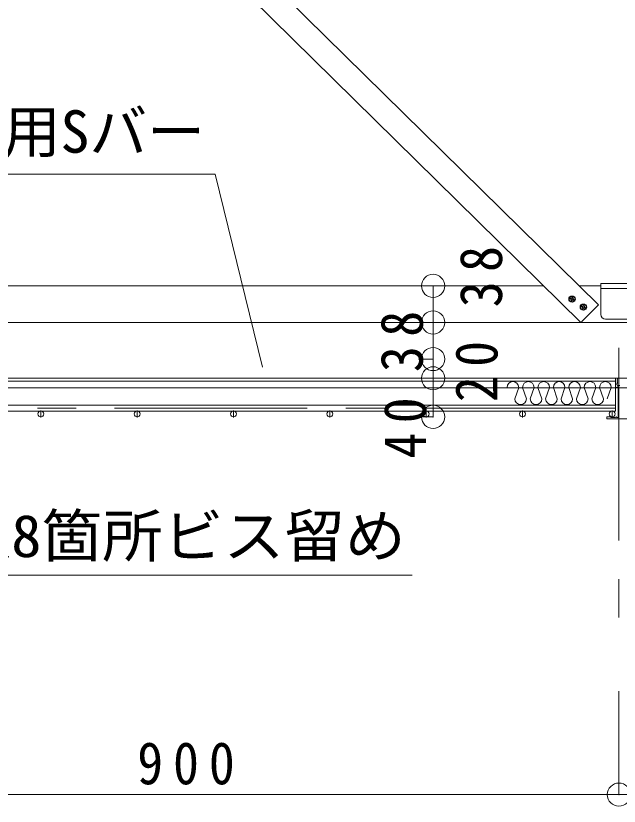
# Model space of a CAD drawing. Units: millimetres at full size, sheet at 1:40; details may follow other scales. Extents: x -7707 to 7893, y -5335 to 5359.
# Drawn here: x 3238 to 3864, y -904 to -84 of the extents above; entities that cross this region are included whole.
import ezdxf
from ezdxf.enums import TextEntityAlignment as Align

# ---------------------------------------------------------------- set-up
doc = ezdxf.new("R2010")
doc.units = ezdxf.units.MM
doc.header["$LTSCALE"] = 40
doc.header["$PDMODE"] = 32
doc.header["$PDSIZE"] = 24
doc.linetypes.add('CHAIN1', pattern=[8, 5, -1, 1, -1])
for name, color, linetype, lineweight in [('7-0_中心線', 4, 'CHAIN1', 9), ('7-2_メイン・クロス', 3, 'Continuous', 18), ('7-4_ブレース・補強材', 4, 'Continuous', 9), ('7-5_寸法', 4, 'Continuous', 9), ('7-6_文字', 7, 'Continuous', 18), ('7-B_補強金具・金具・', 3, 'Continuous', 18), ('7-C_ビス・アンカーボ', 2, 'Continuous', 25), ('7-D_パネル', 4, 'Continuous', 18)]:
    doc.layers.add(name, color=color, linetype=linetype, lineweight=lineweight)
doc.styles.add('ＭＳ ゴシック', font='')
doc.styles.get('ＭＳ ゴシック').set_extended_font_data('MS Gothic')

msp = doc.modelspace()

# ---------------------------------------------------------------- linework, layer by layer
at = {"layer": '7-0_中心線', "lineweight": 18}
msp.add_line((3863.8, -428.42), (3863.8, -726.81), dxfattribs=at)
at = {"layer": '7-0_中心線'}
for p, q in [((3863.8, -459.98), (3863.8, -469.68)), ((3863.8, -499.88), (3863.8, -468.68)), ((3860.3, -491.08), (2965.99, -491.08)), ((3263.8, -500.69), (3263.8, -493.42)), ((3363.8, -500.69), (3363.8, -493.42)), ((3363.8, -500.69), (3363.8, -493.42)), ((3463.8, -500.69), (3463.8, -493.42)), ((3563.8, -500.69), (3563.8, -493.42)), ((3663.8, -500.69), (3663.8, -493.42)), ((3763.8, -500.69), (3763.8, -493.42)), ((3856.8, -500.69), (3856.8, -493.42))]:
    msp.add_line(p, q, dxfattribs=at)
at = {"layer": '7-2_メイン・クロス'}
for p, q in [((2724.38, -460.08), (3899.38, -460.08)), ((3860.3, -469.78), (3860.3, -460.38)), ((3862.05, -460.08), (3860.6, -460.08)), ((3861.24, -465.31), (3861.24, -465.31)), ((3861.6, -466.38), (3861.6, -465.58)), ((3862.05, -465.58), (3861.6, -465.58)), ((3861.6, -466.38), (3862.8, -467.58)), ((3862.05, -460.08), (3862.19, -460.15)), ((3862.05, -460.58), (3862.19, -460.51)), ((3862.05, -460.58), (3862.19, -460.65)), ((3862.05, -461.08), (3862.19, -461.01)), ((3862.05, -461.08), (3862.19, -461.15)), ((3862.05, -461.58), (3862.19, -461.51)), ((3862.05, -461.58), (3862.19, -461.65)), ((3862.05, -462.08), (3862.19, -462.01)), ((3862.05, -462.08), (3862.19, -462.15)), ((3862.05, -462.58), (3862.19, -462.51)), ((3862.05, -462.58), (3862.19, -462.65)), ((3862.05, -463.08), (3862.19, -463.01)), ((3862.05, -463.08), (3862.19, -463.15)), ((3862.05, -463.58), (3862.19, -463.51)), ((3862.05, -463.58), (3862.19, -463.65)), ((3862.05, -464.08), (3862.19, -464.01)), ((3862.05, -464.08), (3862.19, -464.15)), ((3862.05, -464.58), (3862.19, -464.51)), ((3862.05, -464.58), (3862.19, -464.65)), ((3862.05, -465.08), (3862.19, -465.01)), ((3862.05, -465.08), (3862.19, -465.15)), ((3862.05, -465.58), (3862.19, -465.51)), ((3862.8, -467.58), (3864.8, -467.58)), ((2724.38, -470.08), (3899.38, -470.08)), ((3861.2, -470.08), (3860.6, -470.08)), ((3861.4, -469.73), (3862.25, -468.88)), ((3861.4, -469.88), (3861.4, -469.73)), ((3862.95, -468.88), (3862.25, -468.88)), ((3863.15, -469.08), (3863.15, -500.88)), ((3851.3, -501.78), (3851.3, -500.38)), ((3855, -500.08), (3851.6, -500.08)), ((3855.3, -500.68), (3855.3, -500.38)), ((3876, -502.08), (3851.6, -502.08)), ((3855.5, -500.88), (3860.3, -500.88)), ((3860.3, -500.63), (3860.3, -500.88)), ((3861.4, -500.63), (3861.4, -500.88)), ((3861.4, -500.88), (3863.15, -500.88))]:
    msp.add_line(p, q, dxfattribs=at)
for centre, radius, start, end in [((3860.6, -460.38), 0.3, 90, 180), ((3862.1, -460.33), 0.2, 297.01889, 62.98111), ((3862.1, -460.83), 0.2, 297.01889, 62.98111), ((3862.1, -461.33), 0.2, 297.01889, 62.98111), ((3862.1, -461.83), 0.2, 297.01889, 62.98111), ((3862.1, -462.33), 0.2, 297.01889, 62.98111), ((3862.1, -462.83), 0.2, 297.01889, 62.98111), ((3862.1, -463.33), 0.2, 297.01889, 62.98111), ((3862.1, -463.83), 0.2, 297.01889, 62.98111), ((3862.1, -464.33), 0.2, 297.01889, 62.98111), ((3862.1, -464.83), 0.2, 297.01889, 62.98111), ((3862.1, -465.33), 0.2, 297.01889, 62.98111), ((3860.6, -469.78), 0.3, 180, 270), ((3861.2, -469.88), 0.2, 270, 0), ((3862.95, -469.08), 0.2, 0, 90), ((3851.6, -500.38), 0.3, 90, 180), ((3855, -500.38), 0.3, 0, 90), ((3860.85, -500.63), 0.55, 0, 180), ((3851.6, -501.78), 0.3, 180, 270), ((3855.5, -500.68), 0.2, 180, 270)]:
    msp.add_arc(centre, radius, start, end, dxfattribs=at)
at = {"layer": '7-4_ブレース・補強材', "lineweight": 18}
for p, q in [((2767.81, 673.03), (3842.51, -383.73)), ((2750.28, 655.21), (3824.44, -402.08)), ((3824.97, -401.56), (3842.51, -383.74))]:
    msp.add_line(p, q, dxfattribs=at)
at = {"layer": '7-4_ブレース・補強材'}
for p, q in [((2744.98, -364.08), (3785.83, -364.08)), ((3822.53, -364.08), (3844.98, -364.08)), ((2744.98, -402.08), (3878.19, -402.08))]:
    msp.add_line(p, q, dxfattribs=at)
at = {"layer": '7-5_寸法'}
for p, q in [((3670.98, -364.08), (3655.94, -364.08)), ((3670.98, -402.08), (3670.98, -364.08)), ((3670.98, -402.08), (3655.94, -402.08)), ((3670.98, -440.08), (3670.98, -402.08)), ((3670.98, -440.08), (3655.94, -440.08)), ((3670.98, -460.08), (3670.98, -440.08)), ((3670.98, -460.08), (3655.94, -460.08)), ((3670.98, -500.08), (3670.98, -460.08)), ((3670.98, -500.08), (3655.94, -500.08)), ((3863.8, -892.24), (3863.8, -784.78)), ((3863.8, -892.24), (2963.8, -892.24)), ((4763.8, -892.24), (3863.8, -892.24))]:
    msp.add_line(p, q, dxfattribs=at)
at = {"layer": '7-5_寸法', "color": 7}
for p in [(3670.98, -364.08), (3670.98, -402.08), (3670.98, -440.08), (3670.98, -460.08), (3670.98, -500.08), (3863.8, -892.24)]:
    msp.add_point(p, dxfattribs=at)
at = {"layer": '7-6_文字'}
for p, q in [((3444.87, -248.14), (2765.2, -248.14)), ((3493.99, -448.42), (3444.87, -248.14)), ((2846.05, -664.55), (3649.26, -664.55))]:
    msp.add_line(p, q, dxfattribs=at)
at = {"layer": '7-B_補強金具・金具・'}
for p, q in [((3844.98, -393.68), (3844.98, -361.68)), ((3844.98, -361.68), (3944.98, -361.68)), ((3844.98, -366.68), (3944.98, -366.68)), ((3849.98, -398.68), (3896.78, -398.68))]:
    msp.add_line(p, q, dxfattribs=at)
msp.add_arc((3849.98, -393.68), 5, 180, 270, dxfattribs=at)
at = {"layer": '7-C_ビス・アンカーボ'}
for p, q in [((3814.34, -377.1), (3813.53, -376.87)), ((3814.34, -377.1), (3814.78, -377.04)), ((3815.08, -376.7), (3814.78, -377.04)), ((3815.08, -376.7), (3815.33, -375.91)), ((3815.95, -376.97), (3816.18, -376.16)), ((3815.95, -376.97), (3816.01, -377.41)), ((3816.35, -377.71), (3816.01, -377.41)), ((3814.07, -377.97), (3813.28, -377.72)), ((3814.07, -377.97), (3814.41, -378.27)), ((3814.47, -378.71), (3814.24, -379.52)), ((3814.47, -378.71), (3814.41, -378.27)), ((3815.34, -378.98), (3815.09, -379.78)), ((3815.34, -378.98), (3815.64, -378.65)), ((3816.08, -378.58), (3815.64, -378.65)), ((3816.08, -378.58), (3816.89, -378.81)), ((3816.35, -377.71), (3817.14, -377.96)), ((3826.08, -385.38), (3825.28, -385.15)), ((3826.08, -385.38), (3826.52, -385.32)), ((3826.82, -384.98), (3826.52, -385.32)), ((3826.82, -384.98), (3827.07, -384.19)), ((3827.69, -385.25), (3827.93, -384.44)), ((3827.69, -385.25), (3827.76, -385.69)), ((3825.81, -386.25), (3825.02, -386)), ((3825.81, -386.25), (3826.15, -386.55)), ((3826.21, -386.99), (3825.98, -387.8)), ((3826.21, -386.99), (3826.15, -386.55)), ((3827.09, -387.26), (3826.83, -388.05)), ((3827.09, -387.26), (3827.38, -386.92)), ((3827.83, -386.86), (3827.38, -386.92)), ((3828.09, -385.99), (3827.76, -385.69)), ((3827.83, -386.86), (3828.63, -387.09)), ((3828.09, -385.99), (3828.89, -386.24))]:
    msp.add_line(p, q, dxfattribs=at)
for centre in [(3815.21, -377.84), (3826.95, -386.12)]:
    msp.add_circle(centre, 3.15, dxfattribs=at)
for centre, start, end in [((3815.21, -377.84), 149.89271, 176.39324), ((3815.21, -377.84), 59.89271, 86.39324), ((3815.21, -377.84), 239.89271, 266.39324), ((3815.21, -377.84), 329.89271, 356.39324), ((3826.95, -386.12), 149.89271, 176.39324), ((3826.95, -386.12), 59.89271, 86.39324), ((3826.95, -386.12), 239.89271, 266.39324), ((3826.95, -386.12), 329.89271, 356.39324)]:
    msp.add_arc(centre, 1.94, start, end, dxfattribs=at)
at = {"layer": '7-D_パネル', "lineweight": 9}
for p, q in [((3860.3, -463.08), (2967.3, -463.08)), ((3860.3, -463.08), (3860.3, -488.4)), ((3860.3, -488.08), (2967.3, -488.08)), ((3860.3, -488.08), (3860.3, -494.08))]:
    msp.add_line(p, q, dxfattribs=at)
at = {"layer": '7-D_パネル'}
for p, q in [((3759.8, -469.45), (3755.8, -481.38)), ((3763.8, -469.45), (3767.8, -481.38)), ((3775.8, -469.45), (3771.8, -481.38)), ((3779.8, -469.45), (3783.8, -481.38)), ((3791.8, -469.45), (3787.8, -481.38)), ((3795.8, -469.45), (3799.8, -481.38)), ((3807.8, -469.45), (3803.8, -481.38)), ((3811.8, -469.45), (3815.8, -481.38)), ((3823.8, -469.45), (3819.8, -481.38)), ((3827.8, -469.45), (3831.8, -481.38)), ((3839.8, -469.45), (3835.8, -481.38)), ((3843.8, -469.45), (3847.8, -481.38)), ((3855.8, -469.45), (3851.8, -481.38))]:
    msp.add_line(p, q, dxfattribs=at)
at = {"layer": '7-D_パネル', "lineweight": 9}
msp.add_lwpolyline([(3860.3, -494.08), (2967.3, -494.08), (2967.3, -488.08)], dxfattribs=at)
at = {"layer": '7-D_パネル'}
for centre in [(3263.8, -497.08), (3363.8, -497.08), (3363.8, -497.08), (3463.8, -497.08), (3563.8, -497.08), (3663.8, -497.08), (3763.8, -497.08), (3856.8, -497.08)]:
    msp.add_circle(centre, 3, dxfattribs=at)
for centre, start, end in [((3753.8, -469.45), 0, 180), ((3769.8, -469.45), 0, 180), ((3785.8, -469.45), 0, 180), ((3801.8, -469.45), 0, 180), ((3817.8, -469.45), 0, 180), ((3833.8, -469.45), 0, 180), ((3849.8, -469.45), 0, 180), ((3761.8, -481.38), 180, 0), ((3777.8, -481.38), 180, 0), ((3793.8, -481.38), 180, 0), ((3809.8, -481.38), 180, 0), ((3825.8, -481.38), 180, 0), ((3841.8, -481.38), 180, 0)]:
    msp.add_arc(centre, 6, start, end, dxfattribs=at)

# ---------------------------------------------------------------- texts
at = {"layer": '7-5_寸法', "color": 7, "char_height": 43.99, "attachment_point": 7, "rotation": 90, "style": 'ＭＳ ゴシック'}
for s, insert in [('\\T1.36;\\W0.9;38', (3743.19, -386.33)), ('\\T1.36;\\W0.9;38', (3660.98, -453.58)), ('\\T1.36;\\W0.9;20', (3738.48, -484.82)), ('\\T1.36;\\W0.9;40', (3664.32, -543.37))]:
    msp.add_mtext(s, dxfattribs=dict(at, insert=insert))
at = {"layer": '7-5_寸法', "color": 7, "insert": (3363.8, -882.24), "char_height": 43.99, "attachment_point": 7, "style": 'ＭＳ ゴシック'}
msp.add_mtext('\\T1.38;\\W0.9;900', dxfattribs=at)
at = {"layer": '7-6_文字', "style": 'ＭＳ ゴシック'}
msp.add_text('グラスウール押え用Sバー', height=43.99, dxfattribs=at).set_placement((2744.18, -239.06), align=Align.BOTTOM_LEFT)
at = {"layer": '7-6_文字', "style": 'ＭＳ ゴシック', "width": 1.05}
msp.add_text('ブレース周辺8箇所ビス留め', height=43.99, dxfattribs=at).set_placement((2854.98, -658.82), align=Align.BOTTOM_LEFT)

doc.saveas('drawing.dxf')
